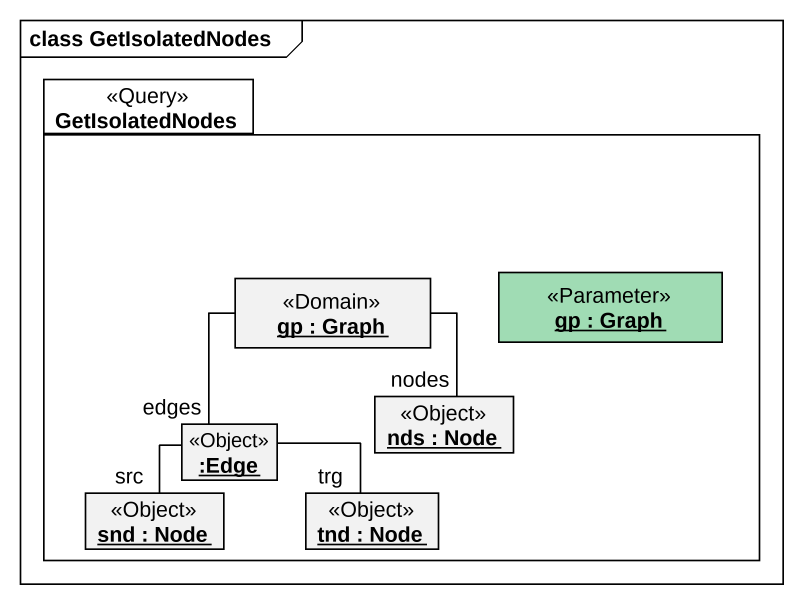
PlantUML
@startuml
mainframe class GetIsolatedNodes
hide circle
hide empty members
package GetIsolatedNodes <<Query>> {
  object "gp : Graph" as gp <<Parameter>> #A0DCB4
  object "gp : Graph" as gp_2 <<Domain>>
  object ":Edge" as Edge <<Object>>
  object "nds : Node" as nds <<Object>>
  object "snd : Node" as snd <<Object>>
  object "tnd : Node" as tnd <<Object>>
}
gp_2 -- Edge : edges
gp_2 -- nds : nodes
Edge -- snd : src
Edge -right- tnd : trg
@enduml
